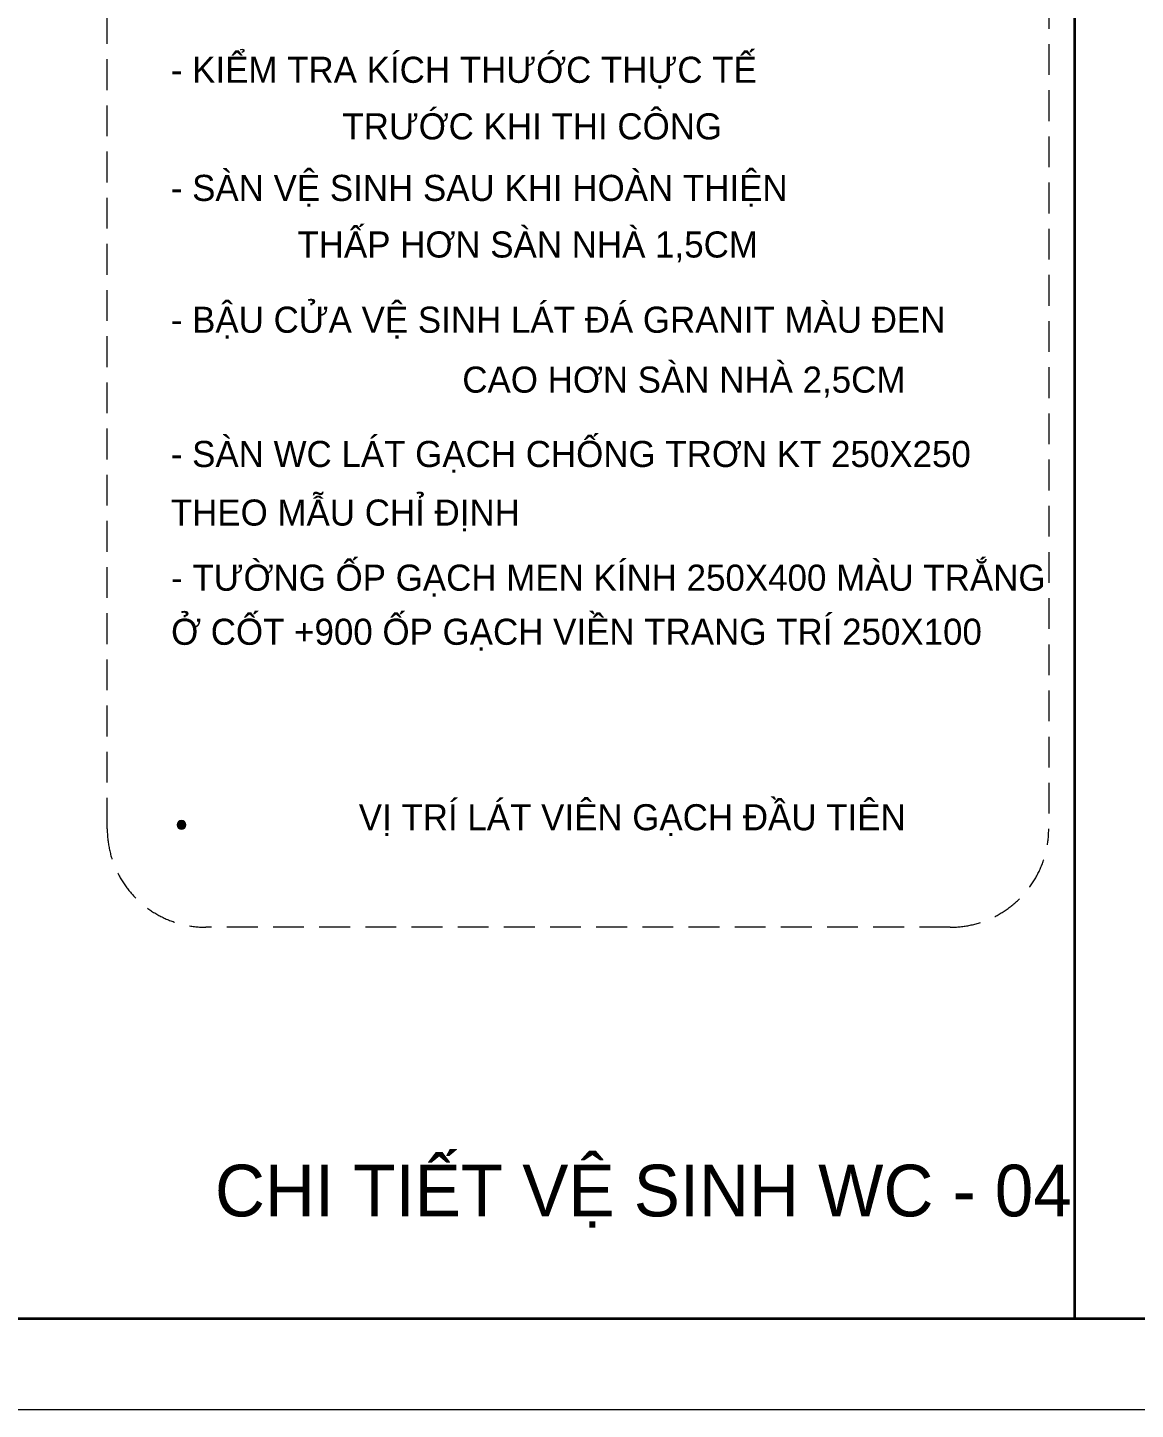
# Model space of a CAD drawing. Header units: millimetres. Extents: x -529782 to -142003, y -492574 to -273331.
# Drawn here: x -224271 to -222022, y -453544 to -450739 of the extents above; entities that cross this region are included whole.
import ezdxf

# ---------------------------------------------------------------- set-up
doc = ezdxf.new("R2010")
doc.units = ezdxf.units.MM
doc.header["$LTSCALE"] = 500
doc.header["$MEASUREMENT"] = 0
doc.linetypes.add('HIDDEN', pattern=[0.375, 0.25, -0.125])
for name, color, linetype, lineweight in [('1.cat 30', 30, 'CONTINUOUS', 35), ('2.thay 145', 145, 'CONTINUOUS', 18), ('3.manh 08', 8, 'CONTINUOUS', 9), ('6.khuat 75', 75, 'HIDDEN', 18), ('9.text \xad white', 7, 'CONTINUOUS', 15), ('CA.text \xad white', 7, 'CONTINUOUS', 15), ('Dim', 145, 'CONTINUOUS', 15)]:
    doc.layers.add(name, color=color, linetype=linetype, lineweight=lineweight)
doc.layers.add('THAY', color=7, linetype='CONTINUOUS')
doc.styles.add('CA.JSC1', font='')
doc.styles.add('hdgroup', font='')
doc.styles.get('CA.JSC1').set_extended_font_data('.VnAvantH')
doc.styles.get('hdgroup').set_extended_font_data('.VnAvantH')

# ---------------------------------------------------------------- blocks, each defined once
blk = doc.blocks.new('khung co loan')
at = {"layer": '1.cat 30'}
blk.add_lwpolyline([(1158.281703106128, -14553.47590842255), (1158.281703106128, -303.4759079545038), (20658.28170374641, -303.4759079545038), (20658.28170374641, -14553.47590842255)], close=True, dxfattribs=at)
blk.add_lwpolyline([(18298.08122972515, -303.4759079552605), (18298.08122972515, -14553.47590842255)], dxfattribs=at)
at = {"layer": '3.manh 08'}
blk.add_lwpolyline([(0, -14850.00000048772), (21000.00000000023, -14850.00000048772), (21000.00000000023, -4.877219907939434e-07), (0, -4.877219907939434e-07)], close=True, dxfattribs=at)
blk = doc.blocks.new('bb')
at = {"layer": 'Dim'}
h = blk.add_hatch(color=1, dxfattribs=at)
edge = h.paths.add_edge_path()
edge.add_arc((0, 1.164153218269348e-10), 29.40240353671466, 0, 360)
at = {"layer": 'Dim', "color": 1}
for points in [[(0, 1.164153218269348e-10, 0, 0, 0), (0, 583.9412965970114, 90, 0, 0), (0, 784.8739543722477, 0, 0, 0)], [(0, 1.164153218269348e-10, 0, 0, 0), (583.941296596895, 1.164153218269348e-10, 90, 0, 0), (784.8739543720149, 1.164153218269348e-10, 0, 0, 0)]]:
    blk.add_lwpolyline(points, format="xyseb", dxfattribs=at)
blk.add_circle((0, 1.164153218269348e-10), 29.40240353671466, dxfattribs=at)

msp = doc.modelspace()

# ---------------------------------------------------------------- linework, layer by layer
at = {"layer": '6.khuat 75', "ltscale": 0.5}
msp.add_lwpolyline([(-224109.384468982, -448709.7138794973, -0.414213562373095), (-223909.384468982, -448509.7138794973), (-222397.6462601027, -448509.7138794973, -0.414213562373095), (-222197.6462601027, -448709.7138794973), (-222197.6462601027, -452365.4142041018, -0.414213562373095), (-222397.6462601027, -452565.4142041018), (-223909.384468982, -452565.4142041018, -0.414213562373095), (-224109.384468982, -452365.4142041018)], format="xyb", close=True, dxfattribs=at)

# ---------------------------------------------------------------- block references
at = {"layer": '2.thay 145', "xscale": 0.6209623455069959, "yscale": 0.6209623455069959, "zscale": 0.6209623455069959}
msp.add_blockref('khung co loan', (-233507.7554783012, -444323.1591949441), dxfattribs=at)
at = {"layer": 'THAY', "xscale": -0.3015578525373712, "yscale": 0.3015578525373712, "zscale": 0.3015578525748047, "rotation": 270}
msp.add_blockref('bb', (-223958.7056013089, -452357.702204264), dxfattribs=at)

# ---------------------------------------------------------------- texts
at = {"layer": '9.text \xad white'}
for s, height, style, p in [('vÞ trÝ l¸t viªn g¹ch ®Çu tiªn', 53.00821627342912, 'hdgroup', (-223598.6682129145, -452368.6018311651)), ('chi tiÕt vÖ sinh wc - 04', 105, 'CA.JSC1', (-223890.6402603782, -453152.5827914689))]:
    msp.add_text(s, height=height, dxfattribs=dict(at, style=style)).set_placement(p)
at = {"layer": 'CA.text \xad white', "style": 'CA.JSC1'}
for s, p in [('- KiÓm tra kÝch th\xadíc thùc tÕ ', (-223980.3533391866, -450850.7493226039)), ('tr¦íC khi thi c¤ng', (-223631.9672791937, -450965.6594195205)), ('- sµn vÖ sinh sau khi hoµn thiÖn ', (-223980.3533391866, -451090.6040955337)), ('thÊp h¬n sµn nhµ 1,5cm', (-223723.2914480071, -451205.5141924503)), ('- bËu cöa vÖ sinh l¸t ®¸ granit mµu ®en', (-223980.3533391866, -451358.2699312638)), ('cao h¬n sµn nhµ 2,5cm', (-223388.4321686223, -451479.9398546324)), ('- Sµn wc l¸t g¹ch chèng tr¬n kt 250x250 ', (-223980.3533391866, -451630.9132839497)), ('theo mÉU chØ §ÞNH', (-223980.3533391866, -451749.8716286952)), ('- t¦êNG èP g¹CH men kÝnh 250x400 mµu tr¾ng', (-223979.7470469155, -451882.1317956372)), ('ë cèt +900 èp g¹ch viÒn trang trÝ 250x100', (-223979.7470469155, -451991.9251458021))]:
    msp.add_text(s, height=53.00821627291487, dxfattribs=at).set_placement(p)

doc.saveas('drawing.dxf')
